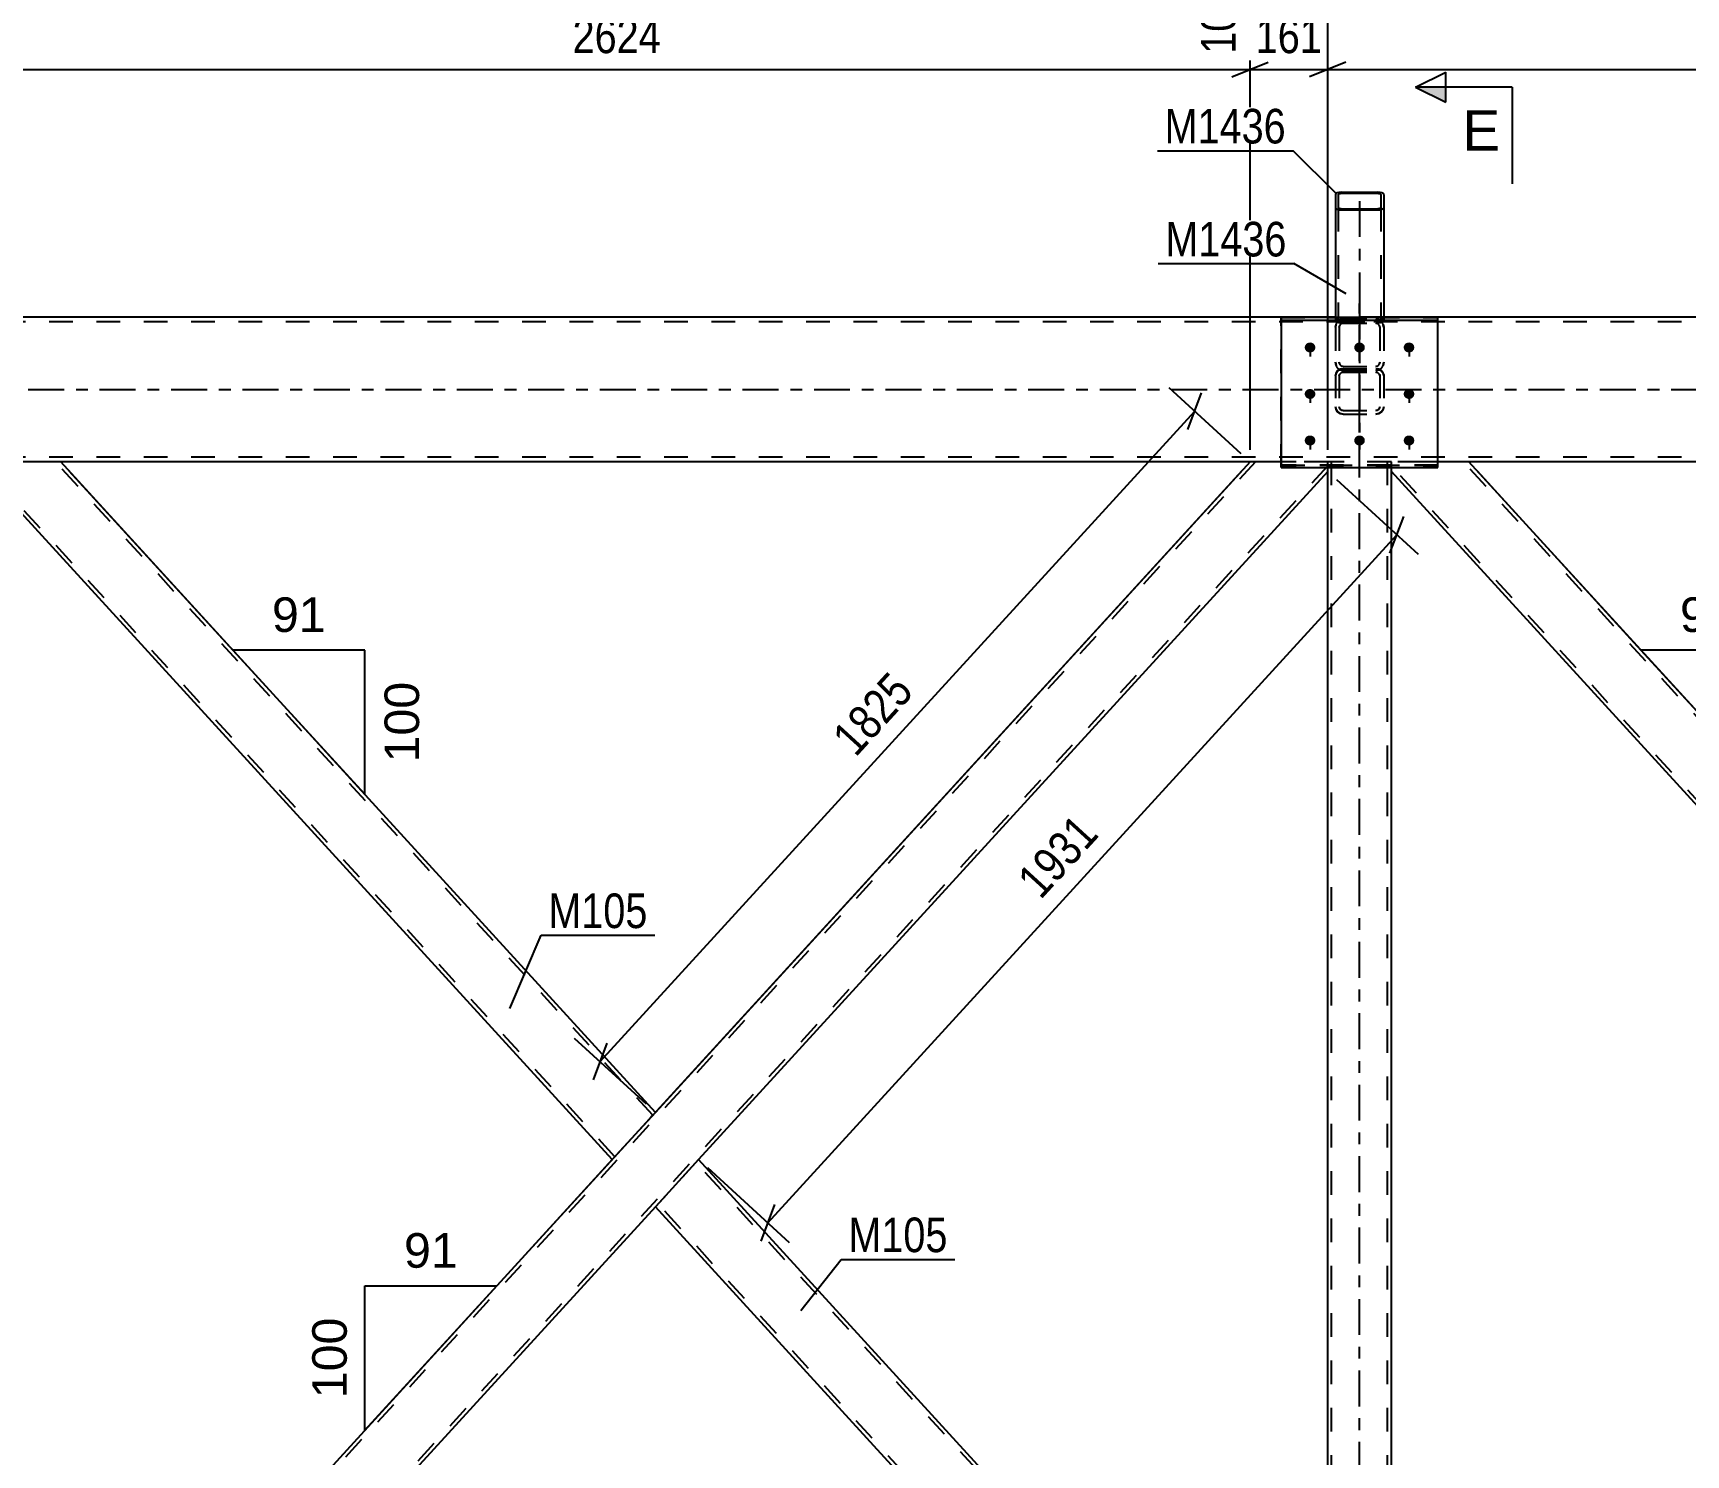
# Model space of a CAD drawing. Header units: millimetres. Extents: x -81 to 760, y -449 to 145.
# Drawn here: x 335.8 to 472.7, y -88.3 to 29.5 of the extents above; entities that cross this region are included whole.
import ezdxf

# ---------------------------------------------------------------- set-up
doc = ezdxf.new("R2010")
doc.units = ezdxf.units.MM
doc.linetypes.add('DXK_LINE_DOT2', pattern=[3.9198, 1.9599, -1.9599])
doc.linetypes.add('DXK_LINE_DOT3', pattern=[5.9187, 2.979, -0.9799, 0.9799, -0.9799])
doc.styles.add('Arial', font='ARIAL.TTF', dxfattribs={"height": 0.2})
doc.styles.add('Arial Narrow', font='ARIALN.TTF', dxfattribs={"height": 0.2})

# ---------------------------------------------------------------- blocks, each defined once
blk = doc.blocks.new('Part-122570061-3802 - 3412')
at = {"color": 7, "linetype": 'DXK_LINE_DOT2'}
for p, q in [((437.04, -6), (331.64, -121.27)), ((443.03, -6.33), (337.63, -121.6)), ((443.03, -6), (436.6, -6)), ((443.03, -6.48), (443.03, -6)), ((387.33, -59.89), (383.76, -63.8)), ((390.91, -63.8), (387.33, -67.71)), ((338.06, -121.6), (331.64, -121.6))]:
    blk.add_line(p, q, dxfattribs=at)
at = {"color": 2, "linetype": 'Continuous'}
for p, q in [((436.6, -6), (387.33, -59.89)), ((443.03, -6.8), (390.91, -63.8)), ((443.03, -6.52), (443.03, -6.48)), ((443.03, -6.8), (443.03, -6.52)), ((383.76, -63.8), (331.64, -120.8)), ((387.33, -67.71), (338.06, -121.6)), ((331.64, -121.6), (331.64, -120.8))]:
    blk.add_line(p, q, dxfattribs=at)
blk = doc.blocks.new('Part-122570061-3433 - 3412')
at = {"color": 2, "linetype": 'Continuous'}
for p, q in [((443.7, 16.23), (443.67, 16.16)), ((443.67, 16.16), (443.67, 5.95)), ((443.81, 16.28), (443.7, 16.23)), ((443.96, 16.32), (443.81, 16.28)), ((443.91, 16.16), (443.93, 16.19)), ((443.91, 16.16), (443.91, 15.05)), ((443.93, 16.19), (443.98, 16.22)), ((444.15, 16.33), (443.96, 16.32)), ((443.98, 16.22), (444.06, 16.24)), ((444.06, 16.24), (444.15, 16.25)), ((444.15, 16.33), (447.19, 16.33)), ((444.15, 16.25), (447.19, 16.25)), ((447.37, 16.32), (447.19, 16.33)), ((447.19, 16.25), (447.28, 16.24)), ((447.28, 16.24), (447.36, 16.22)), ((447.36, 16.22), (447.41, 16.19)), ((447.53, 16.28), (447.37, 16.32)), ((447.41, 16.19), (447.43, 16.16)), ((447.43, 16.16), (447.43, 15.05)), ((447.63, 16.23), (447.53, 16.28)), ((447.67, 16.16), (447.63, 16.23)), ((447.67, 16.16), (447.67, 5.95)), ((443.67, 15.05), (443.7, 14.99)), ((443.7, 14.99), (443.81, 14.93)), ((443.81, 14.93), (443.96, 14.89)), ((443.93, 15.02), (443.91, 15.05)), ((443.98, 14.99), (443.93, 15.02)), ((443.96, 14.89), (444.15, 14.88)), ((444.06, 14.97), (443.98, 14.99)), ((444.15, 14.97), (444.06, 14.97)), ((444.15, 14.97), (447.19, 14.97)), ((444.15, 14.88), (447.19, 14.88)), ((447.28, 14.97), (447.19, 14.97)), ((447.19, 14.88), (447.37, 14.89)), ((447.36, 14.99), (447.28, 14.97)), ((447.41, 15.02), (447.36, 14.99)), ((447.37, 14.89), (447.53, 14.93)), ((447.43, 15.05), (447.41, 15.02)), ((447.53, 14.93), (447.63, 14.99)), ((447.63, 14.99), (447.67, 15.05))]:
    blk.add_line(p, q, dxfattribs=at)
at = {"color": 7, "linetype": 'DXK_LINE_DOT3'}
blk.add_line((445.67, 15.61), (445.67, 5.51), dxfattribs=at)
at = {"color": 7, "linetype": 'DXK_LINE_DOT2'}
for p, q in [((443.91, 15.05), (443.91, 5.69)), ((447.43, 15.05), (447.43, 5.69)), ((447.67, 6), (443.67, 6)), ((443.67, 5.95), (443.67, 5.69)), ((443.67, 5.83), (443.91, 5.83)), ((443.7, 5.62), (443.67, 5.69)), ((443.81, 5.57), (443.7, 5.62)), ((443.96, 5.53), (443.81, 5.57)), ((443.91, 5.69), (443.93, 5.66)), ((443.93, 5.66), (443.98, 5.63)), ((444.15, 5.51), (443.96, 5.53)), ((443.98, 5.63), (444.06, 5.61)), ((444.06, 5.61), (444.15, 5.6)), ((444.15, 5.6), (447.19, 5.6)), ((444.15, 5.51), (447.19, 5.51)), ((447.19, 5.6), (447.28, 5.61)), ((447.37, 5.53), (447.19, 5.51)), ((447.28, 5.61), (447.36, 5.63)), ((447.36, 5.63), (447.41, 5.66)), ((447.53, 5.57), (447.37, 5.53)), ((447.41, 5.66), (447.43, 5.69)), ((447.43, 5.83), (447.67, 5.83)), ((447.63, 5.62), (447.53, 5.57)), ((447.67, 5.69), (447.63, 5.62)), ((447.67, 5.95), (447.67, 5.69))]:
    blk.add_line(p, q, dxfattribs=at)
blk = doc.blocks.new('Bolt-122570061-3582 - 3412')
at = {"color": 1, "linetype": 'DXK_LINE_DOT2'}
for p, q in [((441.57, 3.87), (441.57, 2.74)), ((445.67, 3.87), (445.67, 2.74)), ((449.77, 3.87), (449.77, 2.74)), ((441.57, 0.02), (441.57, -1.11)), ((449.77, 0.02), (449.77, -1.11)), ((441.57, -3.83), (441.57, -4.97)), ((445.67, -3.83), (445.67, -4.97)), ((449.77, -3.83), (449.77, -4.97))]:
    blk.add_line(p, q, dxfattribs=at)
blk = doc.blocks.new('Part-122570061-3691 - 3412')
at = {"color": 2, "linetype": 'Continuous'}
for p, q in [((452.17, 5.95), (439.17, 5.95)), ((439.17, 5.95), (439.17, -6.48)), ((439.17, 5.73), (452.17, 5.73)), ((452.17, -6.48), (452.17, 5.95)), ((439.17, -6.48), (452.17, -6.48))]:
    blk.add_line(p, q, dxfattribs=at)
at = {"color": 7, "linetype": 'DXK_LINE_DOT2'}
blk.add_line((439.17, -6.27), (452.17, -6.27), dxfattribs=at)
blk = doc.blocks.new('Bolt-122570061-3584 - 3412')
at = {"linetype": 'Continuous'}
for points in [[(441.57, 3.89), (441.66, 3.88), (441.75, 3.85), (441.83, 3.81), (441.89, 3.75), (441.95, 3.68), (441.99, 3.6), (442, 3.52), (442, 3.43), (441.99, 3.35), (441.95, 3.27), (441.89, 3.2), (441.83, 3.14), (441.75, 3.1), (441.66, 3.07), (441.57, 3.06), (441.48, 3.07), (441.39, 3.1), (441.31, 3.14), (441.24, 3.2), (441.19, 3.27), (441.15, 3.35), (441.13, 3.43), (441.13, 3.52), (441.15, 3.6), (441.19, 3.68), (441.24, 3.75), (441.31, 3.81), (441.39, 3.85), (441.48, 3.88)], [(445.67, 3.89), (445.76, 3.88), (445.85, 3.85), (445.93, 3.81), (445.99, 3.75), (446.05, 3.68), (446.09, 3.6), (446.1, 3.52), (446.1, 3.43), (446.09, 3.35), (446.05, 3.27), (445.99, 3.2), (445.93, 3.14), (445.85, 3.1), (445.76, 3.07), (445.67, 3.06), (445.58, 3.07), (445.49, 3.1), (445.41, 3.14), (445.34, 3.2), (445.29, 3.27), (445.25, 3.35), (445.23, 3.43), (445.23, 3.52), (445.25, 3.6), (445.29, 3.68), (445.34, 3.75), (445.41, 3.81), (445.49, 3.85), (445.58, 3.88)], [(449.77, 3.89), (449.86, 3.88), (449.95, 3.85), (450.03, 3.81), (450.09, 3.75), (450.15, 3.68), (450.19, 3.6), (450.2, 3.52), (450.2, 3.43), (450.19, 3.35), (450.15, 3.27), (450.09, 3.2), (450.03, 3.14), (449.95, 3.1), (449.86, 3.07), (449.77, 3.06), (449.68, 3.07), (449.59, 3.1), (449.51, 3.14), (449.44, 3.2), (449.39, 3.27), (449.35, 3.35), (449.33, 3.43), (449.33, 3.52), (449.35, 3.6), (449.39, 3.68), (449.44, 3.75), (449.51, 3.81), (449.59, 3.85), (449.68, 3.88)], [(441.57, 0.04), (441.66, 0.03), (441.75, 0), (441.83, -0.04), (441.89, -0.1), (441.95, -0.17), (441.99, -0.25), (442, -0.33), (442, -0.42), (441.99, -0.5), (441.95, -0.58), (441.89, -0.65), (441.83, -0.71), (441.75, -0.75), (441.66, -0.78), (441.57, -0.79), (441.48, -0.78), (441.39, -0.75), (441.31, -0.71), (441.24, -0.65), (441.19, -0.58), (441.15, -0.5), (441.13, -0.42), (441.13, -0.33), (441.15, -0.25), (441.19, -0.17), (441.24, -0.1), (441.31, -0.04), (441.39, 0), (441.48, 0.03)], [(449.77, 0.04), (449.86, 0.03), (449.95, 0), (450.03, -0.04), (450.09, -0.1), (450.15, -0.17), (450.19, -0.25), (450.2, -0.33), (450.2, -0.42), (450.19, -0.5), (450.15, -0.58), (450.09, -0.65), (450.03, -0.71), (449.95, -0.75), (449.86, -0.78), (449.77, -0.79), (449.68, -0.78), (449.59, -0.75), (449.51, -0.71), (449.44, -0.65), (449.39, -0.58), (449.35, -0.5), (449.33, -0.42), (449.33, -0.33), (449.35, -0.25), (449.39, -0.17), (449.44, -0.1), (449.51, -0.04), (449.59, 0), (449.68, 0.03)], [(441.57, -3.82), (441.66, -3.82), (441.75, -3.85), (441.83, -3.89), (441.89, -3.95), (441.95, -4.02), (441.99, -4.1), (442, -4.19), (442, -4.27), (441.99, -4.36), (441.95, -4.44), (441.89, -4.51), (441.83, -4.56), (441.75, -4.61), (441.66, -4.63), (441.57, -4.64), (441.48, -4.63), (441.39, -4.61), (441.31, -4.56), (441.24, -4.51), (441.19, -4.44), (441.15, -4.36), (441.13, -4.27), (441.13, -4.19), (441.15, -4.1), (441.19, -4.02), (441.24, -3.95), (441.31, -3.89), (441.39, -3.85), (441.48, -3.82)], [(445.67, -3.82), (445.76, -3.82), (445.85, -3.85), (445.93, -3.89), (445.99, -3.95), (446.05, -4.02), (446.09, -4.1), (446.1, -4.19), (446.1, -4.27), (446.09, -4.36), (446.05, -4.44), (445.99, -4.51), (445.93, -4.56), (445.85, -4.61), (445.76, -4.63), (445.67, -4.64), (445.58, -4.63), (445.49, -4.61), (445.41, -4.56), (445.34, -4.51), (445.29, -4.44), (445.25, -4.36), (445.23, -4.27), (445.23, -4.19), (445.25, -4.1), (445.29, -4.02), (445.34, -3.95), (445.41, -3.89), (445.49, -3.85), (445.58, -3.82)], [(449.77, -3.82), (449.86, -3.82), (449.95, -3.85), (450.03, -3.89), (450.09, -3.95), (450.15, -4.02), (450.19, -4.1), (450.2, -4.19), (450.2, -4.27), (450.19, -4.36), (450.15, -4.44), (450.09, -4.51), (450.03, -4.56), (449.95, -4.61), (449.86, -4.63), (449.77, -4.64), (449.68, -4.63), (449.59, -4.61), (449.51, -4.56), (449.44, -4.51), (449.39, -4.44), (449.35, -4.36), (449.33, -4.27), (449.33, -4.19), (449.35, -4.1), (449.39, -4.02), (449.44, -3.95), (449.51, -3.89), (449.59, -3.85), (449.68, -3.82)]]:
    blk.add_hatch(color=1, dxfattribs=at).paths.add_polyline_path(points)
at = {"color": 1, "linetype": 'Continuous'}
for p, q in [((441.57, 3.87), (441.57, 2.74)), ((445.67, 3.87), (445.67, 2.74)), ((449.77, 3.87), (449.77, 2.74)), ((441.57, 0.02), (441.57, -1.11)), ((449.77, 0.02), (449.77, -1.11)), ((441.57, -3.83), (441.57, -4.97)), ((445.67, -3.83), (445.67, -4.97)), ((449.77, -3.83), (449.77, -4.97))]:
    blk.add_line(p, q, dxfattribs=at)
blk = doc.blocks.new('Part-122570061-3611 - 3412')
at = {"color": 2, "linetype": 'Continuous'}
for p, q in [((443.67, 6), (0, 6)), ((578.17, 6), (447.67, 6)), ((439.17, -6), (218.83, -6)), ((578.17, -6), (452.17, -6))]:
    blk.add_line(p, q, dxfattribs=at)
at = {"color": 7, "linetype": 'DXK_LINE_DOT2'}
for p, q in [((578.17, 5.6), (0, 5.6)), ((447.67, 6), (443.67, 6)), ((578.17, -5.6), (0, -5.6)), ((452.17, -6), (439.17, -6))]:
    blk.add_line(p, q, dxfattribs=at)
at = {"color": 7, "linetype": 'DXK_LINE_DOT3'}
blk.add_line((-2, 0), (578.17, 0), dxfattribs=at)
blk = doc.blocks.new('Part-122570061-3685 - 3412')
at = {"color": 7, "linetype": 'DXK_LINE_DOT2'}
for p, q in [((439.17, -6.48), (439.17, 5.95)), ((439.17, 5.95), (452.17, 5.95)), ((439.17, 5.73), (452.17, 5.73)), ((452.17, -6.48), (452.17, 5.95)), ((452.17, -6.27), (439.17, -6.27)), ((452.17, -6.48), (439.17, -6.48))]:
    blk.add_line(p, q, dxfattribs=at)
blk = doc.blocks.new('Part-122570061-3697 - 3412')
at = {"color": 7, "linetype": 'DXK_LINE_DOT3'}
blk.add_line((445.67, -3.58), (445.67, 7.12), dxfattribs=at)
at = {"color": 7, "linetype": 'DXK_LINE_DOT2'}
for p, q in [((444.31, 5.83), (444.06, 5.77)), ((444.18, 5.46), (444.31, 5.49)), ((444.31, 5.83), (447.03, 5.83)), ((444.31, 5.49), (447.03, 5.49)), ((447.27, 5.77), (447.03, 5.83)), ((447.03, 5.49), (447.15, 5.46)), ((443.71, 5.35), (443.67, 5.15)), ((443.67, 5.15), (443.67, -1.44)), ((443.72, 5.41), (443.71, 5.35)), ((443.99, 5.15), (444.01, 5.28)), ((443.99, 5.15), (443.99, -1.44)), ((447.32, 5.28), (447.35, 5.15)), ((447.35, 5.15), (447.35, -1.44)), ((447.63, 5.35), (447.62, 5.41)), ((447.67, 5.15), (447.63, 5.35)), ((447.67, 5.15), (447.67, -1.44)), ((443.67, 2.25), (443.72, 1.99)), ((443.72, 1.35), (443.85, 1.55)), ((443.85, 1.55), (444.06, 1.68)), ((444.01, 2.12), (443.99, 2.25)), ((444.06, 1.68), (444.31, 1.72)), ((444.06, 1.62), (444.31, 1.57)), ((444.18, 1.4), (444.08, 1.33)), ((444.31, 1.91), (444.18, 1.94)), ((444.31, 1.42), (444.18, 1.4)), ((444.31, 1.91), (447.03, 1.91)), ((444.31, 1.72), (447.03, 1.72)), ((444.31, 1.57), (447.03, 1.57)), ((444.31, 1.42), (447.03, 1.42)), ((447.15, 1.94), (447.03, 1.91)), ((447.03, 1.72), (447.27, 1.68)), ((447.03, 1.57), (447.27, 1.62)), ((447.15, 1.4), (447.03, 1.42)), ((447.25, 1.33), (447.15, 1.4)), ((447.27, 1.68), (447.48, 1.55)), ((447.35, 2.25), (447.32, 2.12)), ((447.48, 1.55), (447.62, 1.35)), ((447.62, 1.99), (447.67, 2.25)), ((443.67, 1.12), (443.72, 1.35)), ((444.01, 1.24), (443.99, 1.12)), ((444.08, 1.33), (444.01, 1.24)), ((447.32, 1.24), (447.25, 1.33)), ((447.35, 1.12), (447.32, 1.24)), ((447.62, 1.35), (447.67, 1.12)), ((443.72, -1.67), (443.67, -1.44)), ((443.85, -1.86), (443.72, -1.67)), ((444.06, -1.99), (443.85, -1.86)), ((443.99, -1.44), (444.01, -1.55)), ((444.01, -1.55), (444.08, -1.65)), ((444.31, -2.04), (444.06, -1.99)), ((444.08, -1.65), (444.18, -1.71)), ((444.18, -1.71), (444.31, -1.74)), ((444.31, -1.74), (447.03, -1.74)), ((444.31, -2.04), (447.03, -2.04)), ((447.03, -1.74), (447.15, -1.71)), ((447.27, -1.99), (447.03, -2.04)), ((447.15, -1.71), (447.25, -1.65)), ((447.25, -1.65), (447.32, -1.55)), ((447.48, -1.86), (447.27, -1.99)), ((447.32, -1.55), (447.35, -1.44)), ((447.62, -1.67), (447.48, -1.86)), ((447.67, -1.44), (447.62, -1.67))]:
    blk.add_line(p, q, dxfattribs=at)
for centre, radius, start, end in [((444.33, 5.17), 0.662, 114.32, 159.2417), ((447, 5.17), 0.662, 20.7583, 65.68), ((444.32, 5.16), 0.331, 114.32, 159.2417), ((447.01, 5.16), 0.331, 20.7583, 65.68), ((444.33, 2.22), 0.662, 200.7583, 245.68), ((444.32, 2.24), 0.331, 200.7583, 245.68), ((447.01, 2.24), 0.331, 294.32, 339.2417), ((447, 2.22), 0.662, 294.32, 339.2417)]:
    blk.add_arc(centre, radius, start, end, dxfattribs=at)
blk = doc.blocks.new('Part-122570061-3727 - 3412')
at = {"color": 2, "linetype": 'Continuous'}
for p, q in [((390.91, -63.8), (387.33, -67.71)), ((443.03, -120.8), (390.91, -63.8)), ((436.6, -121.6), (387.33, -67.71)), ((443.03, -121.6), (443.03, -120.8))]:
    blk.add_line(p, q, dxfattribs=at)
at = {"color": 7, "linetype": 'DXK_LINE_DOT2'}
for p, q in [((443.03, -121.27), (390.69, -64.04)), ((387.55, -67.48), (387.57, -67.46)), ((437.04, -121.6), (387.55, -67.48)), ((443.03, -121.6), (436.6, -121.6)), ((443.03, -121.6), (443.03, -121.57))]:
    blk.add_line(p, q, dxfattribs=at)
blk = doc.blocks.new('Part-122570061-3748 - 3412')
at = {"color": 7, "linetype": 'DXK_LINE_DOT3'}
blk.add_line((445.67, 7.12), (445.67, -3.58), dxfattribs=at)
at = {"color": 7, "linetype": 'DXK_LINE_DOT2'}
for p, q in [((444.06, 5.77), (444.31, 5.83)), ((444.31, 5.49), (444.18, 5.46)), ((444.31, 5.83), (447.03, 5.83)), ((444.31, 5.49), (447.03, 5.49)), ((447.03, 5.83), (447.27, 5.77)), ((447.15, 5.46), (447.03, 5.49)), ((443.67, 5.15), (443.72, 5.41)), ((443.67, 5.15), (443.67, -1.44)), ((444.01, 5.28), (443.99, 5.15)), ((443.99, 5.15), (443.99, -1.44)), ((447.35, 5.15), (447.32, 5.28)), ((447.35, 5.15), (447.35, -1.44)), ((447.62, 5.41), (447.67, 5.15)), ((447.67, 5.15), (447.67, -1.44)), ((443.72, 1.99), (443.67, 2.25)), ((443.85, 1.55), (443.72, 1.35)), ((444.06, 1.68), (443.85, 1.55)), ((443.99, 2.25), (444.01, 2.12)), ((444.31, 1.72), (444.06, 1.68)), ((444.31, 1.57), (444.06, 1.62)), ((444.08, 1.33), (444.18, 1.4)), ((444.18, 1.94), (444.31, 1.91)), ((444.18, 1.4), (444.31, 1.42)), ((444.31, 1.91), (447.03, 1.91)), ((444.31, 1.72), (447.03, 1.72)), ((444.31, 1.57), (447.03, 1.57)), ((444.31, 1.42), (447.03, 1.42)), ((447.03, 1.91), (447.15, 1.94)), ((447.27, 1.68), (447.03, 1.72)), ((447.27, 1.62), (447.03, 1.57)), ((447.03, 1.42), (447.15, 1.4)), ((447.15, 1.4), (447.25, 1.33)), ((447.48, 1.55), (447.27, 1.68)), ((447.32, 2.12), (447.35, 2.25)), ((447.62, 1.35), (447.48, 1.55)), ((447.67, 2.25), (447.62, 1.99)), ((443.72, 1.35), (443.67, 1.12)), ((443.99, 1.12), (444.01, 1.24)), ((444.01, 1.24), (444.08, 1.33)), ((447.25, 1.33), (447.32, 1.24)), ((447.32, 1.24), (447.35, 1.12)), ((447.67, 1.12), (447.62, 1.35)), ((443.67, -1.44), (443.72, -1.67)), ((443.72, -1.67), (443.85, -1.86)), ((443.85, -1.86), (444.06, -1.99)), ((444.01, -1.55), (443.99, -1.44)), ((444.08, -1.65), (444.01, -1.55)), ((444.06, -1.99), (444.31, -2.04)), ((444.18, -1.71), (444.08, -1.65)), ((444.31, -1.74), (444.18, -1.71)), ((444.31, -1.74), (447.03, -1.74)), ((444.31, -2.04), (447.03, -2.04)), ((447.15, -1.71), (447.03, -1.74)), ((447.03, -2.04), (447.27, -1.99)), ((447.25, -1.65), (447.15, -1.71)), ((447.32, -1.55), (447.25, -1.65)), ((447.27, -1.99), (447.48, -1.86)), ((447.35, -1.44), (447.32, -1.55)), ((447.48, -1.86), (447.62, -1.67)), ((447.62, -1.67), (447.67, -1.44))]:
    blk.add_line(p, q, dxfattribs=at)
for centre, radius, start, end in [((444.33, 5.17), 0.662, 114.32, 159.2417), ((447, 5.17), 0.662, 20.7583, 65.68), ((444.32, 5.16), 0.331, 114.32, 159.2417), ((447.01, 5.16), 0.331, 20.7583, 65.68), ((444.33, 2.22), 0.662, 200.7583, 245.68), ((444.32, 2.24), 0.331, 200.7583, 245.68), ((447.01, 2.24), 0.331, 294.32, 339.2417), ((447, 2.22), 0.662, 294.32, 339.2417)]:
    blk.add_arc(centre, radius, start, end, dxfattribs=at)
blk = doc.blocks.new('Part-122570061-3762 - 3412')
at = {"color": 7, "linetype": 'DXK_LINE_DOT3'}
blk.add_line((445.67, -131.6), (445.67, 4), dxfattribs=at)
at = {"color": 7, "linetype": 'DXK_LINE_DOT2'}
for p, q in [((448.31, -6), (443.03, -6)), ((443.03, -6.8), (443.03, -6)), ((443.35, -121.6), (443.35, -6)), ((447.99, -121.6), (447.99, -6)), ((448.31, -6.8), (448.31, -6)), ((443.03, -121.6), (443.03, -120.8)), ((448.31, -121.6), (443.03, -121.6)), ((448.31, -121.6), (448.31, -120.8))]:
    blk.add_line(p, q, dxfattribs=at)
at = {"color": 2, "linetype": 'Continuous'}
for p, q in [((443.03, -120.8), (443.03, -6.8)), ((448.31, -120.8), (448.31, -6.8))]:
    blk.add_line(p, q, dxfattribs=at)
blk = doc.blocks.new('Part-122570061-3787 - 3412')
at = {"color": 7, "linetype": 'DXK_LINE_DOT2'}
for p, q in [((553.7, -6), (448.31, -121.27)), ((559.69, -6.33), (454.3, -121.6)), ((559.69, -6), (553.27, -6)), ((504, -59.89), (500.42, -63.8)), ((507.58, -63.8), (504, -67.71)), ((448.31, -121.41), (448.31, -121.39)), ((454.73, -121.6), (448.31, -121.6))]:
    blk.add_line(p, q, dxfattribs=at)
at = {"color": 2, "linetype": 'Continuous'}
for p, q in [((553.27, -6), (504, -59.89)), ((559.69, -6.8), (507.58, -63.8)), ((559.69, -6.8), (559.69, -6)), ((500.42, -63.8), (448.31, -120.8)), ((504, -67.71), (454.73, -121.6)), ((448.31, -121.6), (448.31, -120.8))]:
    blk.add_line(p, q, dxfattribs=at)
blk = doc.blocks.new('Part-122570061-3792 - 3412')
at = {"color": 7, "linetype": 'DXK_LINE_DOT2'}
for p, q in [((454.73, -6), (448.31, -6)), ((448.31, -6.48), (448.31, -6)), ((500.64, -63.56), (448.31, -6.33)), ((503.78, -60.12), (454.3, -6)), ((503.97, -59.92), (503.57, -60.36)), ((500.64, -63.56), (500.66, -63.54))]:
    blk.add_line(p, q, dxfattribs=at)
at = {"color": 2, "linetype": 'Continuous'}
for p, q in [((448.31, -6.8), (448.31, -6.48)), ((500.42, -63.8), (448.31, -6.8)), ((504, -59.89), (454.73, -6)), ((504, -59.89), (503.57, -60.36)), ((503.57, -60.36), (500.42, -63.8))]:
    blk.add_line(p, q, dxfattribs=at)
blk = doc.blocks.new('Part-122570061-3797 - 3412')
at = {"color": 2, "linetype": 'Continuous'}
for p, q in [((331.64, -6.8), (331.64, -6)), ((383.76, -63.8), (331.64, -6.8)), ((387.33, -59.89), (338.06, -6)), ((387.21, -60.03), (386.9, -60.36)), ((387.33, -59.89), (387.21, -60.03)), ((386.9, -60.36), (383.76, -63.8))]:
    blk.add_line(p, q, dxfattribs=at)
at = {"color": 7, "linetype": 'DXK_LINE_DOT2'}
for p, q in [((338.06, -6), (331.64, -6)), ((383.97, -63.56), (331.64, -6.33)), ((387.12, -60.12), (337.63, -6)), ((387.07, -60.18), (386.9, -60.36)), ((387.21, -60.03), (387.12, -60.12)), ((383.97, -63.56), (383.99, -63.54))]:
    blk.add_line(p, q, dxfattribs=at)
blk = doc.blocks.new('AngleDimension-122570061-4464 - 3412')
at = {"color": 7, "linetype": 'Continuous'}
for p, q in [((338.74, -6.74), (352.32, -21.59)), ((363.25, -21.59), (352.32, -21.59)), ((363.25, -33.54), (352.32, -21.59)), ((363.25, -33.54), (363.25, -21.59))]:
    blk.add_line(p, q, dxfattribs=at)
at = {"color": 0}
for points in [[(360.6, -20.69), (360.6, -16.49), (354.96, -16.49), (354.96, -20.69)], [(368.35, -23.63), (364.15, -23.63), (364.15, -31.5), (368.35, -31.5)]]:
    blk.add_wipeout(points, dxfattribs=at)
at = {"color": 3, "style": 'Arial'}
blk.add_text('91', height=2.865, dxfattribs=at).set_placement((355.56, -20.09))
blk.add_text('100', height=2.865, rotation=90.0002, dxfattribs=at).set_placement((367.75, -30.9))
blk = doc.blocks.new('StraightDimension-122570061-4093 - 3412')
at = {"color": 7, "linetype": 'Continuous'}
for p, q in [((435.87, -5.33), (429.9, 0.13)), ((431.44, -3.31), (432.58, -0.28)), ((382.74, -55.68), (432.01, -1.8)), ((386.6, -59.21), (380.63, -53.76)), ((383.31, -54.17), (382.17, -57.2))]:
    blk.add_line(p, q, dxfattribs=at)
at = {"color": 0}
blk.add_wipeout([(409.69, -25.09), (406.59, -22.26), (400.85, -28.54), (403.95, -31.37)], dxfattribs=at)
at = {"color": 3, "style": 'Arial Narrow'}
blk.add_text('1825', height=2.863, rotation=47.5612, dxfattribs=at).set_placement((403.91, -30.53))
blk = doc.blocks.new('StraightDimension-122570061-4078 - 3412')
at = {"color": 7, "linetype": 'Continuous'}
for p, q in [((443.77, -7.47), (450.53, -13.66)), ((448.19, -13.55), (449.33, -10.53)), ((396.64, -69.04), (448.76, -12.04)), ((391.65, -64.47), (398.42, -70.66)), ((397.21, -67.53), (396.07, -70.55))]:
    blk.add_line(p, q, dxfattribs=at)
at = {"color": 0}
blk.add_wipeout([(425.02, -36.89), (421.92, -34.06), (416.18, -40.34), (419.28, -43.18)], dxfattribs=at)
at = {"color": 3, "style": 'Arial Narrow'}
blk.add_text('1931', height=2.863, rotation=47.5612, dxfattribs=at).set_placement((419.24, -42.33))
blk = doc.blocks.new('AngleDimension-122570061-4456 - 3412')
at = {"color": 7, "linetype": 'Continuous'}
for p, q in [((435.93, -6.74), (374.19, -74.26)), ((363.26, -74.26), (374.19, -74.26)), ((363.26, -86.21), (374.19, -74.26)), ((363.26, -86.21), (363.26, -74.26))]:
    blk.add_line(p, q, dxfattribs=at)
at = {"color": 0}
for points in [[(371.55, -73.36), (371.55, -69.16), (365.9, -69.16), (365.9, -73.36)], [(362.36, -76.3), (358.16, -76.3), (358.16, -84.17), (362.36, -84.17)]]:
    blk.add_wipeout(points, dxfattribs=at)
at = {"color": 3, "style": 'Arial'}
blk.add_text('91', height=2.865, dxfattribs=at).set_placement((366.5, -72.76))
blk.add_text('100', height=2.865, rotation=90.0002, dxfattribs=at).set_placement((361.76, -83.57))
blk = doc.blocks.new('AngleDimension-122570061-4468 - 3412')
at = {"color": 7, "linetype": 'Continuous'}
for p, q in [((455.41, -6.74), (468.98, -21.59)), ((479.91, -21.59), (468.98, -21.59)), ((479.91, -33.54), (468.98, -21.59)), ((479.91, -33.54), (479.91, -21.59))]:
    blk.add_line(p, q, dxfattribs=at)
at = {"color": 0}
for points in [[(477.27, -20.69), (477.27, -16.49), (471.62, -16.49), (471.62, -20.69)], [(485.01, -23.63), (480.81, -23.63), (480.81, -31.5), (485.01, -31.5)]]:
    blk.add_wipeout(points, dxfattribs=at)
at = {"color": 3, "style": 'Arial'}
blk.add_text('91', height=2.865, dxfattribs=at).set_placement((472.22, -20.09))
blk.add_text('100', height=2.865, rotation=90.0002, dxfattribs=at).set_placement((484.41, -30.9))
blk = doc.blocks.new('StraightDimension-122570061-4560 - 3412')
at = {"color": 7, "linetype": 'Continuous'}
for p, q in [((436.6, -5), (436.6, 36.95)), ((331.64, -5), (331.64, 35.12)), ((333.14, 27.11), (330.14, 25.91)), ((331.64, 26.51), (436.6, 26.51)), ((435.1, 25.91), (438.1, 27.11))]:
    blk.add_line(p, q, dxfattribs=at)
at = {"color": 0}
blk.add_wipeout([(388.38, 27.26), (388.38, 31.46), (379.87, 31.46), (379.87, 27.26)], dxfattribs=at)
at = {"color": 3, "style": 'Arial Narrow'}
blk.add_text('2624', height=2.863, dxfattribs=at).set_placement((380.47, 27.86))
at = {"color": 0, "linetype": 'Continuous'}
blk.add_wipeout([(436, 37.55), (431.8, 37.55), (431.8, 27.21), (436, 27.21)], dxfattribs=at)
at = {"color": 3, "linetype": 'Continuous', "style": 'Arial Narrow'}
blk.add_text('10915', height=2.863, rotation=90.0002, dxfattribs=at).set_placement((435.4, 27.81))
blk = doc.blocks.new('StraightDimension-122570061-4571 - 3412')
at = {"color": 7, "linetype": 'Continuous'}
for p, q in [((443.03, -5), (443.03, 41.45)), ((436.6, -5), (436.6, 36.95)), ((435.1, 25.91), (438.1, 27.11)), ((436.6, 26.51), (443.03, 26.51)), ((444.53, 27.11), (441.53, 25.91))]:
    blk.add_line(p, q, dxfattribs=at)
at = {"color": 0}
blk.add_wipeout([(443.16, 27.26), (443.16, 31.46), (436.47, 31.46), (436.47, 27.26)], dxfattribs=at)
at = {"color": 3, "style": 'Arial Narrow'}
blk.add_text('161', height=2.863, dxfattribs=at).set_placement((437.07, 27.86))
at = {"color": 0, "linetype": 'Continuous'}
blk.add_wipeout([(442.43, 42.05), (438.23, 42.05), (438.23, 31.71), (442.43, 31.71)], dxfattribs=at)
at = {"color": 3, "linetype": 'Continuous', "style": 'Arial Narrow'}
blk.add_text('11076', height=2.863, rotation=90.0002, dxfattribs=at).set_placement((441.83, 32.31))
blk = doc.blocks.new('StraightDimension-122570061-4582 - 3412')
at = {"color": 7, "linetype": 'Continuous'}
for p, q in [((443.03, -5), (443.03, 41.45)), ((553.27, -5), (553.27, 36.95)), ((444.53, 27.11), (441.53, 25.91)), ((443.03, 26.51), (553.27, 26.51)), ((551.77, 25.91), (554.77, 27.11))]:
    blk.add_line(p, q, dxfattribs=at)
at = {"color": 0}
blk.add_wipeout([(502.41, 27.26), (502.41, 31.46), (493.89, 31.46), (493.89, 27.26)], dxfattribs=at)
at = {"color": 3, "style": 'Arial Narrow'}
blk.add_text('2756', height=2.863, dxfattribs=at).set_placement((494.49, 27.86))
at = {"color": 0, "linetype": 'Continuous'}
blk.add_wipeout([(552.67, 37.55), (548.47, 37.55), (548.47, 27.21), (552.67, 27.21)], dxfattribs=at)
at = {"color": 3, "linetype": 'Continuous', "style": 'Arial Narrow'}
blk.add_text('13832', height=2.863, rotation=90.0002, dxfattribs=at).set_placement((552.07, 27.81))
blk = doc.blocks.new('Mark-122570061-3419 - 3412')
at = {"color": 0}
blk.add_wipeout([(439.57, 20.38), (439.57, 23.38), (429.52, 23.38), (429.52, 20.38)], dxfattribs=at)
blk.add_wipeout([(439.57, 20.38), (439.57, 23.38), (429.52, 23.38), (429.52, 20.38)], dxfattribs=at)
at = {"color": 30, "linetype": 'Continuous'}
for p in [(428.92, 19.78), (443.71, 16.25)]:
    blk.add_line(p, (440.17, 19.78), dxfattribs=at)
at = {"color": 3, "style": 'Arial Narrow'}
blk.add_text('M1436', height=2.863, dxfattribs=at).set_placement((429.52, 20.38))
blk = doc.blocks.new('Mark-122570061-3429 - 3412')
at = {"color": 0}
blk.add_wipeout([(439.63, 11.02), (439.63, 14.02), (429.58, 14.02), (429.58, 11.02)], dxfattribs=at)
blk.add_wipeout([(439.63, 11.02), (439.63, 14.02), (429.58, 14.02), (429.58, 11.02)], dxfattribs=at)
at = {"color": 30, "linetype": 'Continuous'}
for p in [(428.98, 10.42), (444.56, 7.92)]:
    blk.add_line(p, (440.23, 10.42), dxfattribs=at)
at = {"color": 3, "style": 'Arial Narrow'}
blk.add_text('M1436', height=2.863, dxfattribs=at).set_placement((429.58, 11.02))
blk = doc.blocks.new('Mark-122570061-3723 - 3412')
at = {"color": 0}
blk.add_wipeout([(411.54, -71.47), (411.54, -68.47), (403.32, -68.47), (403.32, -71.47)], dxfattribs=at)
blk.add_wipeout([(411.54, -71.47), (411.54, -68.47), (403.32, -68.47), (403.32, -71.47)], dxfattribs=at)
at = {"color": 30, "linetype": 'Continuous'}
for p, q in [((399.39, -76.31), (402.72, -72.07)), ((402.72, -72.07), (412.14, -72.07))]:
    blk.add_line(p, q, dxfattribs=at)
at = {"color": 3, "style": 'Arial Narrow'}
blk.add_text('M105', height=2.863, dxfattribs=at).set_placement((403.32, -71.47))
blk = doc.blocks.new('Mark-122570061-3793 - 3412')
at = {"color": 0}
blk.add_wipeout([(386.69, -44.62), (386.69, -41.62), (378.46, -41.62), (378.46, -44.62)], dxfattribs=at)
blk.add_wipeout([(386.69, -44.62), (386.69, -41.62), (378.46, -41.62), (378.46, -44.62)], dxfattribs=at)
at = {"color": 30, "linetype": 'Continuous'}
for p, q in [((375.28, -51.29), (377.86, -45.22)), ((377.86, -45.22), (387.29, -45.22))]:
    blk.add_line(p, q, dxfattribs=at)
at = {"color": 3, "style": 'Arial Narrow'}
blk.add_text('M105', height=2.863, dxfattribs=at).set_placement((378.46, -44.62))
blk = doc.blocks.new('SectionMark-122570061-4646 - 3412')
at = {"linetype": 'Continuous'}
for points in [[(452.81, 25.04), (452.81, 23.79), (450.31, 25.04)], [(452.81, -147.06), (452.81, -148.31), (450.31, -148.31)]]:
    blk.add_hatch(color=6, dxfattribs=at).paths.add_polyline_path(points)
at = {"color": 6, "linetype": 'Continuous'}
for p, q in [((450.31, 25.04), (452.81, 26.29)), ((452.81, 23.79), (452.81, 26.29)), ((458.31, 25.04), (450.31, 25.04)), ((450.31, 25.04), (452.81, 23.79)), ((458.31, 25.04), (458.31, 17.04)), ((458.31, -148.31), (458.31, -140.31)), ((450.31, -148.31), (452.81, -147.06)), ((452.81, -147.06), (452.81, -149.56)), ((458.31, -148.31), (450.31, -148.31)), ((452.81, -149.56), (450.31, -148.31))]:
    blk.add_line(p, q, dxfattribs=at)
at = {"color": 0, "linetype": 'Continuous'}
for points in [[(457.31, 19.79), (457.31, 23.29), (454.2, 23.29), (454.2, 19.79)], [(457.31, -146.56), (457.31, -143.06), (454.2, -143.06), (454.2, -146.56)]]:
    blk.add_wipeout(points, dxfattribs=at)
at = {"color": 3, "linetype": 'Continuous', "style": 'Arial'}
for p in [(454.2, 19.79), (454.2, -146.56)]:
    blk.add_text('E', height=3.34, dxfattribs=at).set_placement(p)

msp = doc.modelspace()

# ---------------------------------------------------------------- block references
for name in ['Part-122570061-3433 - 3412', 'Part-122570061-3697 - 3412', 'Part-122570061-3748 - 3412', 'Part-122570061-3611 - 3412', 'Part-122570061-3691 - 3412', 'Part-122570061-3685 - 3412', 'Bolt-122570061-3584 - 3412', 'Bolt-122570061-3582 - 3412', 'Part-122570061-3762 - 3412', 'Part-122570061-3802 - 3412', 'Part-122570061-3797 - 3412', 'Part-122570061-3787 - 3412', 'Part-122570061-3792 - 3412', 'Part-122570061-3727 - 3412']:
    msp.add_blockref(name, (0, 0))

# ---------------------------------------------------------------- next in the draw order: block references
for name in ['StraightDimension-122570061-4093 - 3412', 'AngleDimension-122570061-4464 - 3412', 'AngleDimension-122570061-4468 - 3412']:
    msp.add_blockref(name, (0, 0))

# ---------------------------------------------------------------- next in the draw order: block references
for name in ['StraightDimension-122570061-4560 - 3412', 'StraightDimension-122570061-4078 - 3412']:
    msp.add_blockref(name, (0, 0))

# ---------------------------------------------------------------- next in the draw order: block references
for name in ['StraightDimension-122570061-4571 - 3412', 'AngleDimension-122570061-4456 - 3412']:
    msp.add_blockref(name, (0, 0))

# ---------------------------------------------------------------- next in the draw order: block references
for name in ['StraightDimension-122570061-4582 - 3412', 'Mark-122570061-3793 - 3412', 'Mark-122570061-3723 - 3412']:
    msp.add_blockref(name, (0, 0))

# ---------------------------------------------------------------- next in the draw order: block references
for name in ['SectionMark-122570061-4646 - 3412', 'Mark-122570061-3419 - 3412', 'Mark-122570061-3429 - 3412']:
    msp.add_blockref(name, (0, 0))

doc.saveas('drawing.dxf')
